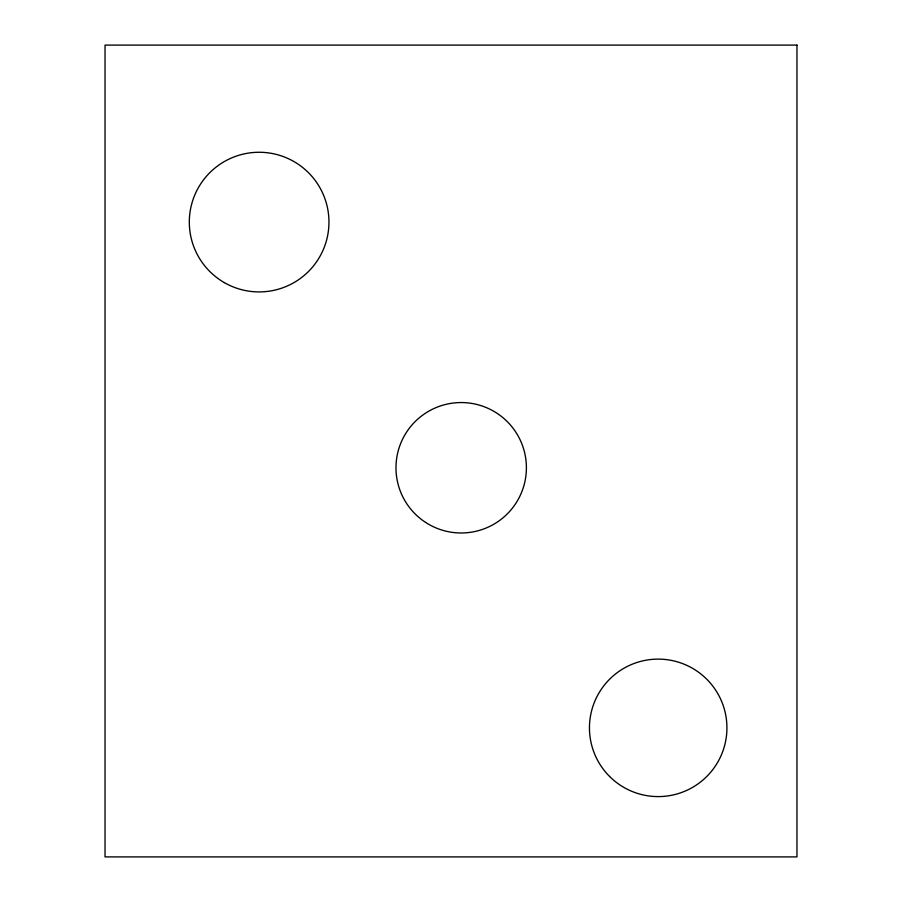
<?xml version="1.0" encoding="UTF-8"?>
<svg xmlns="http://www.w3.org/2000/svg" width="902" height="902" viewBox="0 0 902 902"><rect width="100%" height="100%" fill="white"/><g stroke="black" fill="none" stroke-linecap="round" stroke-linejoin="round"><path stroke-width="1.35" d="M796.962 45.1L105.038 45.1L105.038 856.9L796.962 856.9L796.962 45.1M425.597 522.405A65.203 65.203 0 0 0 526.306 471.272A65.203 65.203 0 0 0 431.675 409.621A65.203 65.203 0 0 0 425.597 522.405M224.226 282.563A69.826 69.826 0 0 0 328.959 222.095A69.826 69.826 0 0 0 224.226 161.616A69.826 69.826 0 0 0 224.226 282.563M609.583 776.464A68.744 68.744 0 0 0 724.588 745.65A68.744 68.744 0 0 0 640.397 661.459A68.744 68.744 0 0 0 609.583 776.464"/></g></svg>
